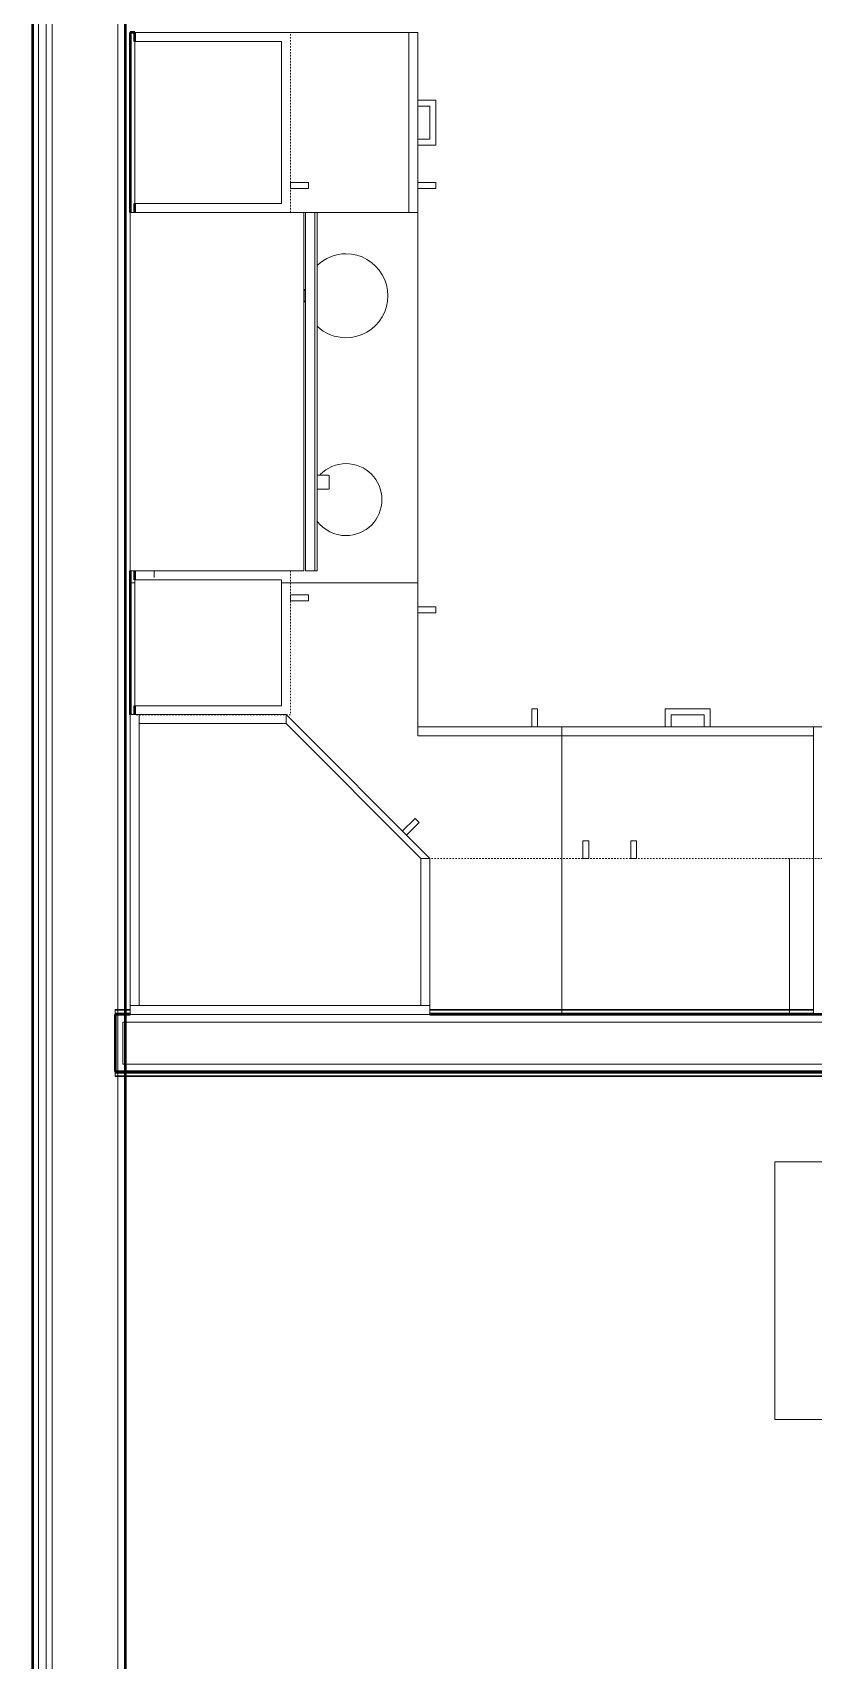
# Model space of a CAD drawing. Header units: inches. Extents: x -4235 to -464, y 9706 to 12425.
# Drawn here: x -3409.8 to -3344.6, y 10596.6 to 10732.3 of the extents above; entities that cross this region are included whole.
import ezdxf

# ---------------------------------------------------------------- set-up
doc = ezdxf.new("R2010")
doc.units = ezdxf.units.IN
doc.header["$MEASUREMENT"] = 0
doc.linetypes.add('Dash', pattern=[0.25, 0.125, -0.125])
for name, color, linetype, lineweight in [('0-1', 7, 'Continuous', 5), ('0-2', 10, 'Continuous', 9), ('A-AREA-IDEN', 2, 'Continuous', 9), ('A-WALL-1', 250, 'Continuous', 50), ('A-WALL-2', 50, 'Continuous', 13), ('A-WALL-3', 10, 'Continuous', 9), ('A-WALL-4', 254, 'Continuous', 9), ('A-WALL-5', 7, 'Continuous', 9), ('A-WALL-6', 113, 'Continuous', 9), ('I-WALL-1', 250, 'Continuous', 50), ('I-WALL-2', 10, 'Continuous', 9), ('I-WALL-3', 254, 'Continuous', 9), ('Q-CASE', 31, 'Continuous', 9), ('Q-CASE-1', 254, 'Continuous', 9), ('Q-CASE-2', 7, 'Continuous', 9), ('Q-CASE-3', 10, 'Continuous', 9), ('Q-CASE-4', 7, 'Dash', 9), ('Q-SPCQ-1', 7, 'Continuous', 9)]:
    doc.layers.add(name, color=color, linetype=linetype, lineweight=lineweight)

# ---------------------------------------------------------------- blocks, each defined once
blk = doc.blocks.new('Basic Wall _ INT - W4BØF - _5_8 GYP - 2X4 WOOD_BATT_ - 5_8 GYP_ - ___-3177713-BACKGROUND - 1ST FLOOR')
at = {"layer": 'A-WALL-3'}
for p, q in [((-3402.9, 10645.66), (-3402.9, 10645.64)), ((-3402.9, 10645.66), (-3402.05, 10645.66)), ((-3402.9, 10645.52), (-3402.9, 10645.46)), ((-3402.9, 10645.46), (-3402.9, 10645.31)), ((-3402.9, 10645.31), (-3402.9, 10645.25)), ((-3402.05, 10645.31), (-3402.9, 10645.31)), ((-3282.01, 10645.31), (-3282.12, 10645.31)), ((-3281.92, 10645.31), (-3282.01, 10645.31)), ((-3281.86, 10645.31), (-3281.91, 10645.31)), ((-3281.71, 10645.66), (-3276.96, 10645.66)), ((-3281.12, 10645.31), (-3281.71, 10645.31)), ((-3276.99, 10645.31), (-3281.09, 10645.31)), ((-3276.76, 10645.31), (-3276.82, 10645.31)), ((-3276.67, 10645.31), (-3276.76, 10645.31)), ((-3276.55, 10645.31), (-3276.67, 10645.31)), ((-3253.29, 10645.31), (-3253.37, 10645.31)), ((-3253.19, 10645.31), (-3253.26, 10645.31)), ((-3252.96, 10645.64), (-3252.96, 10645.66)), ((-3252.96, 10645.6), (-3252.96, 10645.54)), ((-3252.96, 10645.54), (-3252.96, 10645.52)), ((-3252.96, 10645.52), (-3252.96, 10645.37)), ((-3252.96, 10645.46), (-3252.96, 10645.52)), ((-3252.96, 10645.31), (-3252.96, 10645.46)), ((-3252.96, 10645.37), (-3252.96, 10645.25)), ((-3252.96, 10645.25), (-3252.96, 10645.31))]:
    blk.add_line(p, q, dxfattribs=at)
at = {"layer": 'A-WALL-4'}
for p, q in [((-3402.9, 10645.62), (-3402.9, 10645.66)), ((-3402.9, 10645.54), (-3402.9, 10645.62)), ((-3402.9, 10645.54), (-3402.05, 10645.54)), ((-3402.9, 10645.25), (-3402.9, 10645.54)), ((-3402.05, 10645.25), (-3402.9, 10645.25)), ((-3402.05, 10645.66), (-3281.71, 10645.66)), ((-3282.12, 10645.31), (-3402.05, 10645.31)), ((-3282.01, 10645.25), (-3282.12, 10645.25)), ((-3281.92, 10645.25), (-3282.01, 10645.25)), ((-3281.86, 10645.25), (-3281.91, 10645.25)), ((-3281.71, 10645.54), (-3281.1, 10645.54)), ((-3281.12, 10645.25), (-3281.71, 10645.25)), ((-3281.09, 10645.54), (-3276.97, 10645.54)), ((-3277, 10645.25), (-3281.09, 10645.25)), ((-3276.96, 10645.66), (-3252.96, 10645.66)), ((-3276.76, 10645.25), (-3276.82, 10645.25)), ((-3276.67, 10645.25), (-3276.76, 10645.25)), ((-3276.55, 10645.25), (-3276.67, 10645.25)), ((-3253.37, 10645.31), (-3276.55, 10645.31)), ((-3253.29, 10645.25), (-3253.37, 10645.25)), ((-3253.19, 10645.25), (-3253.26, 10645.25)), ((-3252.96, 10645.66), (-3252.96, 10645.62)), ((-3252.96, 10645.62), (-3252.96, 10645.6))]:
    blk.add_line(p, q, dxfattribs=at)
at = {"layer": 'A-WALL-5'}
for p, q in [((-3402.05, 10645.54), (-3281.71, 10645.54)), ((-3282.12, 10645.25), (-3402.05, 10645.25)), ((-3276.96, 10645.54), (-3252.96, 10645.54)), ((-3253.37, 10645.25), (-3276.55, 10645.25))]:
    blk.add_line(p, q, dxfattribs=at)
blk = doc.blocks.new('Basic Wall _ INT - W4BØF - _5_8 GYP - 2X4 WOOD_BATT_ - 5_8 GYP_ - ___-3177712-BACKGROUND - 1ST FLOOR')
at = {"layer": 'A-WALL-3'}
for p, q in [((-3402.9, 10650.83), (-3402.9, 10650.77)), ((-3402.9, 10650.77), (-3402.9, 10650.62)), ((-3402.05, 10650.77), (-3402.9, 10650.77)), ((-3402.9, 10650.62), (-3402.9, 10650.55)), ((-3402.9, 10650.44), (-3402.9, 10650.41)), ((-3402.9, 10650.41), (-3402.05, 10650.41)), ((-3401.65, 10650.41), (-3376.65, 10650.41)), ((-3344.65, 10650.77), (-3376.65, 10650.77)), ((-3344.65, 10650.54), (-3376.65, 10650.54)), ((-3376.65, 10650.41), (-3344.65, 10650.41)), ((-3344.65, 10650.41), (-3311.65, 10650.41)), ((-3311.13, 10650.77), (-3311.65, 10650.77)), ((-3311.13, 10650.54), (-3311.65, 10650.54)), ((-3311.65, 10650.41), (-3311.13, 10650.41)), ((-3253.37, 10650.77), (-3287.13, 10650.77)), ((-3252.96, 10650.54), (-3287.13, 10650.54)), ((-3287.13, 10650.41), (-3252.96, 10650.41)), ((-3253.28, 10650.83), (-3253.37, 10650.83)), ((-3253.28, 10650.77), (-3253.37, 10650.77)), ((-3253.18, 10650.83), (-3253.26, 10650.83)), ((-3253.18, 10650.77), (-3253.26, 10650.77)), ((-3253.12, 10650.83), (-3253.16, 10650.83)), ((-3253.12, 10650.77), (-3253.16, 10650.77)), ((-3252.96, 10650.79), (-3252.96, 10650.54)), ((-3252.96, 10650.62), (-3252.96, 10650.77)), ((-3252.96, 10650.55), (-3252.96, 10650.62)), ((-3252.96, 10650.54), (-3252.96, 10650.53)), ((-3252.96, 10650.53), (-3252.96, 10650.48)), ((-3252.96, 10650.48), (-3252.96, 10650.46)), ((-3252.96, 10650.46), (-3252.96, 10650.41)), ((-3252.96, 10650.41), (-3252.96, 10650.44))]:
    blk.add_line(p, q, dxfattribs=at)
at = {"layer": 'A-WALL-4'}
for p, q in [((-3402.9, 10650.54), (-3402.9, 10650.83)), ((-3402.05, 10650.83), (-3402.9, 10650.83)), ((-3402.05, 10650.54), (-3402.9, 10650.54)), ((-3402.9, 10650.46), (-3402.9, 10650.54)), ((-3402.9, 10650.41), (-3402.9, 10650.46)), ((-3401.65, 10650.77), (-3402.05, 10650.77)), ((-3402.05, 10650.41), (-3401.65, 10650.41)), ((-3344.65, 10650.83), (-3376.65, 10650.83)), ((-3311.13, 10650.83), (-3311.65, 10650.83)), ((-3253.37, 10650.83), (-3287.13, 10650.83))]:
    blk.add_line(p, q, dxfattribs=at)
at = {"layer": 'A-WALL-5'}
for p, q in [((-3401.65, 10650.83), (-3402.05, 10650.83)), ((-3401.65, 10650.54), (-3402.05, 10650.54))]:
    blk.add_line(p, q, dxfattribs=at)
blk = doc.blocks.new('Range - 24_ x 30_-V65-BACKGROUND - 1ST FLOOR')
at = {"layer": 'Q-SPCQ-1'}
blk.add_line((29.44, -22), (30, -22), dxfattribs=at)
for centre, radius, start, end in [((6.5, -6), 3.5, 360, 180), ((23.5, -6), 3, 0, 180), ((6.5, -6), 3.5, 180, 223.57), ((6.5, -6), 3.5, 316.3838, 0), ((23.5, -6), 3, 180, 225.7399), ((23.5, -6), 3, 306.1227, 0), ((6.5, -6), 3.5, 261.0228, 278.9772)]:
    blk.add_arc(centre, radius, start, end, dxfattribs=at)
blk = doc.blocks.new('300 Series Wall Hung Cabinet_302 - 33_ X 21_-2750688-BACKGROUND - 1ST FLOOR')
at = {"layer": 'Q-CASE-2'}
for p, q in [((-2.25, -15.38), (-1.76, -15.38)), ((-2.25, -15.38), (-2.25, -16.87)), ((-1.76, -16.87), (-1.76, -15.38)), ((1.75, -15.38), (2.24, -15.38)), ((1.75, -15.38), (1.75, -16.87)), ((2.24, -16.87), (2.24, -15.38)), ((-2.25, -16.87), (-1.76, -16.87)), ((1.75, -16.87), (2.24, -16.87))]:
    blk.add_line(p, q, dxfattribs=at)
at = {"layer": 'Q-CASE-4'}
for p, q in [((16.5, -2.38), (-16.5, -2.38)), ((-16.5, -2.38), (-16.5, -15.38)), ((16.5, -15.38), (16.5, -2.38)), ((-16.5, -15.38), (16.5, -15.38))]:
    blk.add_line(p, q, dxfattribs=at)
blk = doc.blocks.new('Base Cabinet 4 Drawer 254 - Base Cabinet 4 Drawer 254 21_-2569778-BACKGROUND - 1ST FLOOR')
at = {"layer": 'Q-CASE-1'}
for p, q in [((-9.76, 24), (11.24, 24)), ((-9.76, 23.25), (-9.76, 24)), ((11.24, 23.25), (-9.76, 23.25)), ((-9.76, 23.25), (-9.76, 0.38)), ((-0.64, 24), (-1.14, 24)), ((2.11, 24), (2.61, 24)), ((11.24, 24), (11.24, 23.25)), ((11.24, 0.38), (11.24, 23.25))]:
    blk.add_line(p, q, dxfattribs=at)
at = {"layer": 'Q-CASE-2'}
for p, q in [((2.61, 25.5), (-1.14, 25.5)), ((-1.14, 25.5), (-1.14, 24)), ((-0.64, 24), (-0.64, 25)), ((-0.64, 25), (2.11, 25)), ((2.11, 25), (2.11, 24)), ((2.61, 24), (2.61, 25.5))]:
    blk.add_line(p, q, dxfattribs=at)
at = {"layer": 'Q-CASE-3'}
for p, q in [((-0.64, 24), (-1.14, 24)), ((-0.64, 24), (-1.14, 24)), ((-0.64, 24), (-1.14, 24)), ((2.11, 24), (2.61, 24)), ((2.11, 24), (2.61, 24)), ((2.11, 24), (2.61, 24)), ((-9.76, 0.38), (-9.76, 0)), ((11.24, 0), (11.24, 0.38)), ((-9.76, 0), (11.24, 0))]:
    blk.add_line(p, q, dxfattribs=at)
blk = doc.blocks.new('308 - 308 x 27_-2727438-BACKGROUND - 1ST FLOOR')
at = {"layer": 'Q-CASE'}
for p, q in [((-11.25, -15.38), (-12, -15.38)), ((-12, -15.38), (0, -27.38)), ((0, -26.63), (-11.25, -15.38)), ((0, -27.38), (0, -26.63))]:
    blk.add_line(p, q, dxfattribs=at)
at = {"layer": 'Q-CASE-2'}
for p, q in [((13, -2.38), (-12, -2.38)), ((-12, -2.38), (-12, -3.13)), ((13, -3.13), (13, -2.38)), ((-11.25, -3.13), (-12, -3.13)), ((-12, -3.13), (-12, -15.38)), ((-12, -3.13), (13, -3.13)), ((12.25, -3.13), (-11.25, -3.13)), ((-11.25, -3.13), (-11.25, -15.38)), ((-11.25, -15.38), (-11.25, -3.13)), ((12.25, -26.63), (12.25, -3.13)), ((13, -3.13), (12.25, -3.13)), ((12.25, -3.13), (12.25, -27.38)), ((13, -27.38), (13, -3.13)), ((-12, -15.38), (-11.25, -15.38)), ((-11.25, -15.38), (0, -26.63)), ((-10.05, -17.33), (-11.11, -18.39)), ((-11.11, -18.39), (-10.76, -18.73)), ((-10.76, -18.73), (-9.7, -17.67)), ((0, -26.63), (12.25, -26.63)), ((12.25, -26.63), (0, -26.63)), ((0, -26.63), (0, -27.38)), ((12.25, -27.38), (12.25, -26.63)), ((0, -27.38), (12.25, -27.38)), ((12.25, -27.38), (13, -27.38))]:
    blk.add_line(p, q, dxfattribs=at)
blk = doc.blocks.new('300 Series Wall Hung Cabinet_301 - 12_ x 27_-2528054-BACKGROUND - 1ST FLOOR')
at = {"layer": 'Q-CASE-2'}
for p, q in [((-3.51, 14.69), (-4, 14.69)), ((-4, 14.69), (-4, 13.19)), ((-3.51, 13.19), (-3.51, 14.69)), ((5.25, 12.44), (-5.25, 12.44)), ((-5.25, 12.44), (-5.25, 0.19)), ((-3.51, 13.19), (-4, 13.19)), ((5.25, 0.19), (5.25, 12.44)), ((-5.25, 0.19), (5.25, 0.19))]:
    blk.add_line(p, q, dxfattribs=at)
at = {"layer": 'Q-CASE-4'}
for p, q in [((-6, 0.19), (-6, 13.19)), ((-6, 13.19), (6, 13.19)), ((6, 13.19), (6, 0.19)), ((6, 0.19), (-6, 0.19))]:
    blk.add_line(p, q, dxfattribs=at)
blk = doc.blocks.new('30quot_MicrowaveVent_11166 - 70cm miele oven-2804781-BACKGROUND - 1ST FLOOR')
at = {"layer": 'Q-CASE-2'}
for p, q in [((8.88, 16.6), (7.69, 16.6)), ((7.69, 15.63), (7.69, 16.55)), ((8.88, 16.55), (8.88, 15.63)), ((15.68, 15.6), (-14.2, 15.6)), ((-14.2, 15.39), (-14.2, 15.6)), ((-14.2, 14.61), (-14.2, 15.39)), ((15.68, 15.39), (-14.2, 15.39)), ((15.68, 15.6), (15.68, 15.39)), ((15.68, 15.39), (15.68, 14.61)), ((15.68, 14.61), (-14.2, 14.61)), ((-14.2, 0), (-14.2, 14.49)), ((-14.2, 14.49), (15.68, 14.49)), ((15.68, 14.49), (15.68, 0)), ((-14.2, 0), (15.68, 0))]:
    blk.add_line(p, q, dxfattribs=at)
blk = doc.blocks.new('Base Cabinet Corner 197 - Base Cabinet Corner 197-2569781-BACKGROUND - 1ST FLOOR')
at = {"layer": 'Q-CASE-1'}
for p, q in [((0.74, 36), (-10.64, 36)), ((0.74, 23.25), (0.74, 36)), ((0.74, 24), (0.74, 36)), ((0.73, 33.51), (0.73, 34)), ((12.74, 24), (0.74, 24)), ((0.74, 23.25), (0.74, 24)), ((12.74, 23.25), (0.74, 23.25)), ((10.73, 24), (10.24, 24)), ((12.74, 0.38), (12.74, 24))]:
    blk.add_line(p, q, dxfattribs=at)
at = {"layer": 'Q-CASE-2'}
for p, q in [((2.23, 34), (0.74, 34)), ((2.23, 33.51), (2.23, 34)), ((0.74, 33.51), (2.23, 33.51)), ((10.73, 25.5), (10.24, 25.5)), ((10.24, 25.5), (10.24, 24)), ((10.73, 24), (10.73, 25.5))]:
    blk.add_line(p, q, dxfattribs=at)
at = {"layer": 'Q-CASE-3'}
for p, q in [((-22.89, 36), (-23.26, 36)), ((-23.26, 36), (-23.26, 25)), ((10.73, 24), (10.24, 24)), ((12.74, 0), (12.74, 0.38)), ((-23.26, 0), (1.74, 0)), ((1.74, 0), (12.74, 0))]:
    blk.add_line(p, q, dxfattribs=at)
blk = doc.blocks.new('300 Series Wall Hung Cabinet_301 - 15_ x 27_-2760267-BACKGROUND - 1ST FLOOR')
at = {"layer": 'Q-CASE-2'}
for p, q in [((6.75, -0.19), (-6.75, -0.19)), ((-6.75, -0.19), (-6.75, -12.44)), ((6.75, -12.44), (6.75, -0.19)), ((-6.75, -12.44), (6.75, -12.44)), ((-5.5, -13.19), (-5.01, -13.19)), ((-5.5, -13.19), (-5.5, -14.69)), ((-5.01, -14.69), (-5.01, -13.19)), ((-5.5, -14.69), (-5.01, -14.69))]:
    blk.add_line(p, q, dxfattribs=at)
at = {"layer": 'Q-CASE-4'}
for p, q in [((7.5, -0.19), (-7.5, -0.19)), ((-7.5, -0.19), (-7.5, -13.19)), ((7.5, -13.19), (7.5, -0.19)), ((-7.5, -13.19), (7.5, -13.19))]:
    blk.add_line(p, q, dxfattribs=at)
blk = doc.blocks.new('300 Series Wall Hung Cabinet_302 - 30_ X 27_-2569782-BACKGROUND - 1ST FLOOR')
at = {"layer": 'Q-CASE-2'}
for p, q in [((-2.25, -15.38), (-1.76, -15.38)), ((-2.25, -15.38), (-2.25, -16.87)), ((-1.76, -16.87), (-1.76, -15.38)), ((1.75, -15.38), (2.24, -15.38)), ((1.75, -15.38), (1.75, -16.87)), ((2.24, -16.87), (2.24, -15.38)), ((-2.25, -16.87), (-1.76, -16.87)), ((1.75, -16.87), (2.24, -16.87))]:
    blk.add_line(p, q, dxfattribs=at)
at = {"layer": 'Q-CASE-4'}
for p, q in [((15, -2.38), (-15, -2.38)), ((-15, -2.38), (-15, -15.38)), ((15, -15.38), (15, -2.38)), ((-15, -15.38), (15, -15.38))]:
    blk.add_line(p, q, dxfattribs=at)
blk = doc.blocks.new('Single Door 1 Drawer 211 - 211 Base Cabinet Single Door1 Drawer 15_-V89-BACKGROUND - 1ST FLOOR')
at = {"layer": 'Q-CASE-1'}
for p, q in [((-11.26, 24), (3.74, 24)), ((3.74, 23.25), (-11.26, 23.25)), ((-5.14, 24), (-5.64, 24)), ((-2.39, 24), (-1.89, 24)), ((1.73, 24), (1.24, 24)), ((3.74, 24), (3.74, 23.25)), ((3.74, 15.6), (3.74, 23.25)), ((3.74, 14.49), (3.74, 14.61)), ((-11.26, 2), (-11.26, 0.37))]:
    blk.add_line(p, q, dxfattribs=at)
at = {"layer": 'Q-CASE-2'}
for p, q in [((-1.89, 25.5), (-5.64, 25.5)), ((-5.64, 25.5), (-5.64, 24)), ((-5.14, 24), (-5.14, 25)), ((-5.14, 25), (-2.39, 25)), ((-2.39, 25), (-2.39, 24)), ((-1.89, 24), (-1.89, 25.5)), ((1.73, 25.5), (1.24, 25.5)), ((1.24, 25.5), (1.24, 24)), ((1.73, 24), (1.73, 25.5))]:
    blk.add_line(p, q, dxfattribs=at)
at = {"layer": 'Q-CASE-3'}
for p, q in [((-11.26, 23.25), (-11.26, 24)), ((-11.26, 23.25), (-11.26, 2)), ((1.73, 24), (1.24, 24)), ((-11.26, 0.37), (-11.26, 0)), ((-11.26, 0), (3.74, 0))]:
    blk.add_line(p, q, dxfattribs=at)
blk = doc.blocks.new('CTR - 1st Phase - Unit Layouts_rvt-1-BACKGROUND - 1ST FLOOR')
at = {"layer": 'A-WALL-1'}
for p, q in [((-3401.27, 10732.3), (-3401.65, 10732.3)), ((-3401.65, 10732.3), (-3401.65, 10717.3)), ((-3401.27, 10731.55), (-3401.27, 10732.3)), ((-3401.27, 10717.3), (-3401.27, 10718.05)), ((-3401.65, 10687.41), (-3401.65, 10675.41)), ((-3401.27, 10686.66), (-3401.27, 10687.41)), ((-3401.27, 10675.41), (-3401.27, 10676.16)), ((-3401.65, 10650.41), (-3402.9, 10650.41)), ((-3402.9, 10650.41), (-3402.9, 10649.79)), ((-3252.96, 10650.41), (-3376.65, 10650.41)), ((-3402.9, 10649.79), (-3402.9, 10646.29)), ((-3402.9, 10646.29), (-3402.9, 10645.66)), ((-3402.9, 10645.66), (-3281.71, 10645.66))]:
    blk.add_line(p, q, dxfattribs=at)
at = {"layer": 'A-WALL-2'}
for p, q in [((-3402.27, 10649.79), (-3402.27, 10646.29)), ((-3252.96, 10649.79), (-3402.27, 10649.79)), ((-3281.09, 10646.29), (-3402.27, 10646.29))]:
    blk.add_line(p, q, dxfattribs=at)
at = {"layer": 'A-WALL-3'}
for p, q in [((-3402.9, 10645.66), (-3402.9, 10650.41)), ((-3402.05, 10650.41), (-3402.9, 10650.41)), ((-3401.65, 10650.41), (-3402.05, 10650.41)), ((-3376.65, 10650.41), (-3401.65, 10650.41)), ((-3344.65, 10650.41), (-3376.65, 10650.41)), ((-3402.9, 10645.66), (-3402.05, 10645.66)), ((-3402.05, 10645.66), (-3282.12, 10645.66))]:
    blk.add_line(p, q, dxfattribs=at)
at = {"layer": 'A-WALL-4'}
for p, q in [((-3401.27, 10732.3), (-3401.65, 10732.3)), ((-3401.65, 10732.3), (-3401.65, 10717.3)), ((-3401.27, 10731.55), (-3401.27, 10732.3)), ((-3401.27, 10717.3), (-3401.27, 10718.05)), ((-3401.65, 10687.41), (-3401.65, 10675.41)), ((-3401.27, 10686.66), (-3401.27, 10687.41)), ((-3401.27, 10675.41), (-3401.27, 10676.16))]:
    blk.add_line(p, q, dxfattribs=at)
at = {"layer": 'A-WALL-6'}
for p, q in [((-3401.65, 10732.3), (-3401.65, 10717.3)), ((-3401.27, 10732.3), (-3401.65, 10732.3)), ((-3401.65, 10732.3), (-3401.27, 10732.3)), ((-3401.65, 10717.3), (-3401.65, 10732.3)), ((-3399.65, 10732.3), (-3401.27, 10732.3)), ((-3401.27, 10732.3), (-3399.65, 10732.3)), ((-3399.65, 10732.3), (-3377.65, 10732.3)), ((-3377.65, 10674.41), (-3377.65, 10732.3)), ((-3377.65, 10732.3), (-3377.65, 10674.41)), ((-3401.65, 10687.41), (-3401.65, 10675.41)), ((-3401.65, 10675.41), (-3401.65, 10687.41)), ((-3252.96, 10674.41), (-3377.65, 10674.41)), ((-3377.65, 10674.41), (-3252.96, 10674.41)), ((-3401.65, 10650.41), (-3376.65, 10650.41)), ((-3376.65, 10650.41), (-3401.65, 10650.41)), ((-3376.65, 10650.41), (-3252.96, 10650.41)), ((-3252.96, 10650.41), (-3376.65, 10650.41))]:
    blk.add_line(p, q, dxfattribs=at)
at = {"layer": '0-2'}
for name, p, rotation in [('Single Door 1 Drawer 211 - 211 Base Cabinet Single Door1 Drawer 15_-V89-BACKGROUND - 1ST FLOOR', (-3401.65, 10721.03), 269.9999999999845), ('300 Series Wall Hung Cabinet_301 - 15_ x 27_-2760267-BACKGROUND - 1ST FLOOR', (-3401.46, 10724.8), 89.9999999999813), ('30quot_MicrowaveVent_11166 - 70cm miele oven-2804781-BACKGROUND - 1ST FLOOR', (-3401.65, 10703.09), 269.9999999999793), ('Range - 24_ x 30_-V65-BACKGROUND - 1ST FLOOR', (-3377.65, 10716.85), 269.9999999999827), ('300 Series Wall Hung Cabinet_301 - 12_ x 27_-2528054-BACKGROUND - 1ST FLOOR', (-3401.46, 10681.41), 269.9999999999813), ('308 - 308 x 27_-2727438-BACKGROUND - 1ST FLOOR', (-3388.65, 10648.04), 180), ('300 Series Wall Hung Cabinet_302 - 30_ X 27_-2569782-BACKGROUND - 1ST FLOOR', (-3361.65, 10648.04), 180), ('300 Series Wall Hung Cabinet_302 - 33_ X 21_-2750688-BACKGROUND - 1ST FLOOR', (-3330.15, 10648.04), 180)]:
    blk.add_blockref(name, p, dxfattribs=dict(at, rotation=rotation))
for name, p in [('Base Cabinet Corner 197 - Base Cabinet Corner 197-2569781-BACKGROUND - 1ST FLOOR', (-3378.39, 10650.41)), ('Base Cabinet 4 Drawer 254 - Base Cabinet 4 Drawer 254 21_-2569778-BACKGROUND - 1ST FLOOR', (-3355.89, 10650.41)), ('Basic Wall _ INT - W4BØF - _5_8 GYP - 2X4 WOOD_BATT_ - 5_8 GYP_ - ___-3177712-BACKGROUND - 1ST FLOOR', (0, 0)), ('Basic Wall _ INT - W4BØF - _5_8 GYP - 2X4 WOOD_BATT_ - 5_8 GYP_ - ___-3177713-BACKGROUND - 1ST FLOOR', (0, 0))]:
    blk.add_blockref(name, p, dxfattribs=at)
blk = doc.blocks.new('CTR - 1st Phase - Common Walls_rvt-1-BACKGROUND - 1ST FLOOR')
at = {"layer": 'A-WALL-2'}
for p, q in [((-3409.3, 10450.91), (-3409.3, 10813.49)), ((-3408.67, 10451.54), (-3408.67, 10813.49)), ((-3408.17, 10452.04), (-3408.17, 10813.49)), ((-3402.67, 10457.54), (-3402.67, 10813.49))]:
    blk.add_line(p, q, dxfattribs=at)
at = {"layer": 'I-WALL-1'}
for p, q in [((-3409.8, 10813.49), (-3409.8, 10450.41)), ((-3402.05, 10458.16), (-3402.05, 10813.49))]:
    blk.add_line(p, q, dxfattribs=at)
at = {"layer": 'I-WALL-2'}
for p, q in [((-3402.05, 10650.71), (-3402.05, 10650.83)), ((-3402.05, 10650.62), (-3402.05, 10650.71)), ((-3402.05, 10650.56), (-3402.05, 10650.62)), ((-3402.05, 10649.79), (-3402.05, 10650.41)), ((-3402.05, 10646.29), (-3402.05, 10649.78)), ((-3402.05, 10645.66), (-3402.05, 10646.29)), ((-3402.05, 10645.46), (-3402.05, 10645.52)), ((-3402.05, 10645.37), (-3402.05, 10645.46)), ((-3402.05, 10645.25), (-3402.05, 10645.37))]:
    blk.add_line(p, q, dxfattribs=at)
at = {"layer": 'I-WALL-3'}
for p, q in [((-3409.8, 10813.49), (-3409.8, 10450.41)), ((-3402.05, 10650.83), (-3402.05, 10770.76)), ((-3402.05, 10462.95), (-3402.05, 10645.25))]:
    blk.add_line(p, q, dxfattribs=at)

msp = doc.modelspace()

# ---------------------------------------------------------------- linework, layer by layer
at = {"layer": 'A-AREA-IDEN', "flags": 128}
msp.add_lwpolyline([(-3347.88, 10638.13), (-3263.38, 10638.13), (-3263.38, 10616.64), (-3347.88, 10616.64)], close=True, dxfattribs=at)

# ---------------------------------------------------------------- block references
at = {"layer": '0-1'}
for name in ['CTR - 1st Phase - Unit Layouts_rvt-1-BACKGROUND - 1ST FLOOR', 'CTR - 1st Phase - Common Walls_rvt-1-BACKGROUND - 1ST FLOOR']:
    msp.add_blockref(name, (0, 0), dxfattribs=at)

doc.saveas('drawing.dxf')
